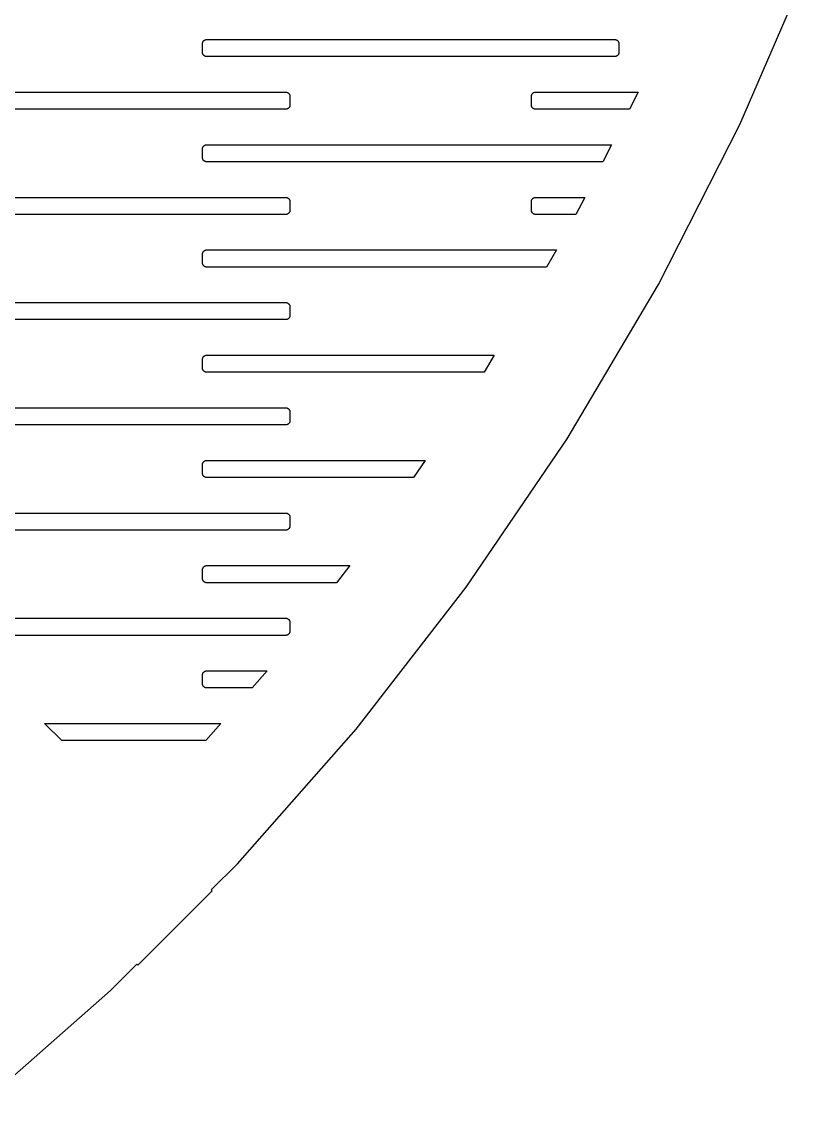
# Model space of a CAD drawing. Header units: metres. Extents: x -217 to 217, y -217 to 217.
# Drawn here: x 141.9 to 201.9, y -167.4 to -84.7 of the extents above; entities that cross this region are included whole.
import ezdxf

# ---------------------------------------------------------------- set-up
doc = ezdxf.new("R2010")
doc.units = ezdxf.units.M

msp = doc.modelspace()

# ---------------------------------------------------------------- linework, layer by layer
for p, q in [((196.526, -92.4781), (201.945, -79.9556)), ((155.678, -86.3268), (155.68, -86.3065)), ((155.678, -86.3472), (155.678, -86.3268)), ((155.678, -86.9972), (155.678, -86.3472)), ((155.68, -86.3065), (155.684, -86.2863)), ((155.684, -86.2863), (155.688, -86.2664)), ((155.688, -86.2664), (155.694, -86.2468)), ((155.694, -86.2468), (155.701, -86.2276)), ((155.701, -86.2276), (155.709, -86.2088)), ((155.709, -86.2088), (155.718, -86.1906)), ((155.718, -86.1906), (155.728, -86.173)), ((155.728, -86.173), (155.74, -86.1562)), ((155.74, -86.1562), (155.752, -86.14)), ((155.752, -86.14), (155.766, -86.1247)), ((155.766, -86.1247), (155.78, -86.1103)), ((155.78, -86.1103), (155.796, -86.0968)), ((155.796, -86.0968), (155.812, -86.0843)), ((155.812, -86.0843), (155.829, -86.0728)), ((155.829, -86.0728), (155.846, -86.0624)), ((155.846, -86.0624), (155.864, -86.0531)), ((155.864, -86.0531), (155.883, -86.045)), ((155.883, -86.045), (155.902, -86.0381)), ((155.902, -86.0381), (155.922, -86.0324)), ((155.922, -86.0324), (155.942, -86.028)), ((155.942, -86.028), (155.962, -86.0248)), ((155.962, -86.0248), (155.982, -86.0228)), ((155.982, -86.0228), (156.003, -86.0222)), ((156.003, -86.0222), (187.003, -86.0222)), ((187.003, -86.0222), (187.023, -86.0228)), ((187.023, -86.0228), (187.044, -86.0248)), ((187.044, -86.0248), (187.064, -86.028)), ((187.064, -86.028), (187.084, -86.0324)), ((187.084, -86.0324), (187.103, -86.0381)), ((187.103, -86.0381), (187.122, -86.045)), ((187.122, -86.045), (187.141, -86.0531)), ((187.141, -86.0531), (187.159, -86.0624)), ((187.159, -86.0624), (187.177, -86.0728)), ((187.177, -86.0728), (187.194, -86.0843)), ((187.194, -86.0843), (187.21, -86.0968)), ((187.21, -86.0968), (187.225, -86.1103)), ((187.225, -86.1103), (187.24, -86.1247)), ((187.24, -86.1247), (187.253, -86.14)), ((187.253, -86.14), (187.266, -86.1562)), ((187.266, -86.1562), (187.277, -86.173)), ((187.277, -86.173), (187.288, -86.1906)), ((187.288, -86.1906), (187.297, -86.2088)), ((187.297, -86.2088), (187.305, -86.2276)), ((187.305, -86.2276), (187.312, -86.2468)), ((187.312, -86.2468), (187.318, -86.2664)), ((187.318, -86.2664), (187.322, -86.2863)), ((187.322, -86.2863), (187.325, -86.3065)), ((187.325, -86.3065), (187.327, -86.3268)), ((187.327, -86.3268), (187.328, -86.3472)), ((187.328, -86.3472), (187.328, -86.9972)), ((155.678, -87.0176), (155.678, -86.9972)), ((155.68, -87.0379), (155.678, -87.0176)), ((155.684, -87.0581), (155.68, -87.0379)), ((155.688, -87.078), (155.684, -87.0581)), ((155.694, -87.0976), (155.688, -87.078)), ((155.701, -87.1168), (155.694, -87.0976)), ((155.709, -87.1356), (155.701, -87.1168)), ((155.718, -87.1538), (155.709, -87.1356)), ((155.728, -87.1713), (155.718, -87.1538)), ((155.74, -87.1882), (155.728, -87.1713)), ((155.752, -87.2044), (155.74, -87.1882)), ((155.766, -87.2197), (155.752, -87.2044)), ((155.78, -87.2341), (155.766, -87.2197)), ((155.796, -87.2476), (155.78, -87.2341)), ((155.812, -87.2601), (155.796, -87.2476)), ((155.829, -87.2716), (155.812, -87.2601)), ((155.846, -87.282), (155.829, -87.2716)), ((155.864, -87.2913), (155.846, -87.282)), ((155.883, -87.2994), (155.864, -87.2913)), ((155.902, -87.3063), (155.883, -87.2994)), ((155.922, -87.312), (155.902, -87.3063)), ((155.942, -87.3164), (155.922, -87.312)), ((155.962, -87.3196), (155.942, -87.3164)), ((155.982, -87.3215), (155.962, -87.3196)), ((156.003, -87.3222), (155.982, -87.3215)), ((187.003, -87.3222), (156.003, -87.3222)), ((187.023, -87.3215), (187.003, -87.3222)), ((187.044, -87.3196), (187.023, -87.3215)), ((187.064, -87.3164), (187.044, -87.3196)), ((187.084, -87.312), (187.064, -87.3164)), ((187.103, -87.3063), (187.084, -87.312)), ((187.122, -87.2994), (187.103, -87.3063)), ((187.141, -87.2913), (187.122, -87.2994)), ((187.159, -87.282), (187.141, -87.2913)), ((187.177, -87.2716), (187.159, -87.282)), ((187.194, -87.2601), (187.177, -87.2716)), ((187.21, -87.2476), (187.194, -87.2601)), ((187.225, -87.2341), (187.21, -87.2476)), ((187.24, -87.2197), (187.225, -87.2341)), ((187.253, -87.2044), (187.24, -87.2197)), ((187.266, -87.1882), (187.253, -87.2044)), ((187.277, -87.1713), (187.266, -87.1882)), ((187.288, -87.1538), (187.277, -87.1713)), ((187.297, -87.1356), (187.288, -87.1538)), ((187.305, -87.1168), (187.297, -87.1356)), ((187.312, -87.0976), (187.305, -87.1168)), ((187.318, -87.078), (187.312, -87.0976)), ((187.322, -87.0581), (187.318, -87.078)), ((187.325, -87.0379), (187.322, -87.0581)), ((187.327, -87.0176), (187.325, -87.0379)), ((187.328, -86.9972), (187.327, -87.0176)), ((137.311, -90.0222), (162.003, -90.0222)), ((162.003, -90.0222), (162.023, -90.0228)), ((162.023, -90.0228), (162.044, -90.0248)), ((162.044, -90.0248), (162.064, -90.028)), ((162.064, -90.028), (162.084, -90.0324)), ((162.084, -90.0324), (162.103, -90.0381)), ((162.103, -90.0381), (162.122, -90.045)), ((162.122, -90.045), (162.141, -90.0531)), ((162.141, -90.0531), (162.159, -90.0624)), ((162.159, -90.0624), (162.177, -90.0728)), ((162.177, -90.0728), (162.194, -90.0843)), ((162.194, -90.0843), (162.21, -90.0968)), ((162.21, -90.0968), (162.225, -90.1103)), ((162.225, -90.1103), (162.24, -90.1247)), ((180.766, -90.1247), (180.78, -90.1103)), ((180.78, -90.1103), (180.796, -90.0968)), ((180.796, -90.0968), (180.812, -90.0843)), ((180.812, -90.0843), (180.829, -90.0728)), ((180.829, -90.0728), (180.846, -90.0624)), ((180.846, -90.0624), (180.864, -90.0531)), ((180.864, -90.0531), (180.883, -90.045)), ((180.883, -90.045), (180.902, -90.0381)), ((180.902, -90.0381), (180.922, -90.0324)), ((180.922, -90.0324), (180.942, -90.028)), ((180.942, -90.028), (180.962, -90.0248)), ((180.962, -90.0248), (180.982, -90.0228)), ((180.982, -90.0228), (181.003, -90.0222)), ((181.003, -90.0222), (188.803, -90.0222)), ((188.803, -90.0222), (188.141, -91.3222)), ((162.24, -90.1247), (162.253, -90.14)), ((162.253, -90.14), (162.266, -90.1562)), ((162.266, -90.1562), (162.277, -90.173)), ((162.277, -90.173), (162.288, -90.1906)), ((162.288, -90.1906), (162.297, -90.2088)), ((162.297, -90.2088), (162.305, -90.2276)), ((162.305, -90.2276), (162.312, -90.2468)), ((162.312, -90.2468), (162.318, -90.2664)), ((162.318, -90.2664), (162.322, -90.2863)), ((162.322, -90.2863), (162.325, -90.3065)), ((162.325, -90.3065), (162.327, -90.3268)), ((162.327, -90.3268), (162.328, -90.3472)), ((162.328, -90.3472), (162.328, -90.9972)), ((180.678, -90.3268), (180.68, -90.3065)), ((180.678, -90.3472), (180.678, -90.3268)), ((180.678, -90.9972), (180.678, -90.3472)), ((180.68, -90.3065), (180.684, -90.2863)), ((180.684, -90.2863), (180.688, -90.2664)), ((180.688, -90.2664), (180.694, -90.2468)), ((180.694, -90.2468), (180.701, -90.2276)), ((180.701, -90.2276), (180.709, -90.2088)), ((180.709, -90.2088), (180.718, -90.1906)), ((180.718, -90.1906), (180.728, -90.173)), ((180.728, -90.173), (180.74, -90.1562)), ((180.74, -90.1562), (180.752, -90.14)), ((180.752, -90.14), (180.766, -90.1247)), ((162.003, -91.3222), (136.427, -91.3222)), ((162.023, -91.3215), (162.003, -91.3222)), ((162.044, -91.3196), (162.023, -91.3215)), ((162.064, -91.3164), (162.044, -91.3196)), ((162.084, -91.312), (162.064, -91.3164)), ((162.103, -91.3063), (162.084, -91.312)), ((162.122, -91.2994), (162.103, -91.3063)), ((162.141, -91.2913), (162.122, -91.2994)), ((162.159, -91.282), (162.141, -91.2913)), ((162.177, -91.2716), (162.159, -91.282)), ((162.194, -91.2601), (162.177, -91.2716)), ((162.21, -91.2476), (162.194, -91.2601)), ((162.225, -91.2341), (162.21, -91.2476)), ((162.24, -91.2197), (162.225, -91.2341)), ((162.253, -91.2044), (162.24, -91.2197)), ((162.266, -91.1882), (162.253, -91.2044)), ((162.277, -91.1713), (162.266, -91.1882)), ((162.288, -91.1538), (162.277, -91.1713)), ((162.297, -91.1356), (162.288, -91.1538)), ((162.305, -91.1168), (162.297, -91.1356)), ((162.312, -91.0976), (162.305, -91.1168)), ((162.318, -91.078), (162.312, -91.0976)), ((162.322, -91.0581), (162.318, -91.078)), ((162.325, -91.0379), (162.322, -91.0581)), ((162.327, -91.0176), (162.325, -91.0379)), ((162.328, -90.9972), (162.327, -91.0176)), ((180.678, -91.0176), (180.678, -90.9972)), ((180.68, -91.0379), (180.678, -91.0176)), ((180.684, -91.0581), (180.68, -91.0379)), ((180.688, -91.078), (180.684, -91.0581)), ((180.694, -91.0976), (180.688, -91.078)), ((180.701, -91.1168), (180.694, -91.0976)), ((180.709, -91.1356), (180.701, -91.1168)), ((180.718, -91.1538), (180.709, -91.1356)), ((180.728, -91.1713), (180.718, -91.1538)), ((180.74, -91.1882), (180.728, -91.1713)), ((180.752, -91.2044), (180.74, -91.1882)), ((180.766, -91.2197), (180.752, -91.2044)), ((180.78, -91.2341), (180.766, -91.2197)), ((180.796, -91.2476), (180.78, -91.2341)), ((180.812, -91.2601), (180.796, -91.2476)), ((180.829, -91.2716), (180.812, -91.2601)), ((180.846, -91.282), (180.829, -91.2716)), ((180.864, -91.2913), (180.846, -91.282)), ((180.883, -91.2994), (180.864, -91.2913)), ((180.902, -91.3063), (180.883, -91.2994)), ((180.922, -91.312), (180.902, -91.3063)), ((180.942, -91.3164), (180.922, -91.312)), ((180.962, -91.3196), (180.942, -91.3164)), ((180.982, -91.3215), (180.962, -91.3196)), ((181.003, -91.3222), (180.982, -91.3215)), ((188.141, -91.3222), (181.003, -91.3222)), ((190.331, -104.636), (196.526, -92.4781)), ((155.688, -94.2664), (155.694, -94.2468)), ((155.694, -94.2468), (155.701, -94.2276)), ((155.701, -94.2276), (155.709, -94.2088)), ((155.709, -94.2088), (155.718, -94.1906)), ((155.718, -94.1906), (155.728, -94.173)), ((155.728, -94.173), (155.74, -94.1562)), ((155.74, -94.1562), (155.752, -94.14)), ((155.752, -94.14), (155.766, -94.1247)), ((155.766, -94.1247), (155.78, -94.1103)), ((155.78, -94.1103), (155.796, -94.0968)), ((155.796, -94.0968), (155.812, -94.0843)), ((155.812, -94.0843), (155.829, -94.0728)), ((155.829, -94.0728), (155.846, -94.0624)), ((155.846, -94.0624), (155.864, -94.0531)), ((155.864, -94.0531), (155.883, -94.045)), ((155.883, -94.045), (155.902, -94.0381)), ((155.902, -94.0381), (155.922, -94.0324)), ((155.922, -94.0324), (155.942, -94.028)), ((155.942, -94.028), (155.962, -94.0248)), ((155.962, -94.0248), (155.982, -94.0228)), ((155.982, -94.0228), (156.003, -94.0222)), ((156.003, -94.0222), (186.765, -94.0222)), ((186.765, -94.0222), (186.103, -95.3222)), ((155.678, -94.3268), (155.68, -94.3065)), ((155.678, -94.3472), (155.678, -94.3268)), ((155.678, -94.9972), (155.678, -94.3472)), ((155.678, -95.0176), (155.678, -94.9972)), ((155.68, -95.0379), (155.678, -95.0176)), ((155.68, -94.3065), (155.684, -94.2863)), ((155.684, -95.0581), (155.68, -95.0379)), ((155.684, -94.2863), (155.688, -94.2664)), ((155.688, -95.078), (155.684, -95.0581)), ((155.694, -95.0976), (155.688, -95.078)), ((155.701, -95.1168), (155.694, -95.0976)), ((155.709, -95.1356), (155.701, -95.1168)), ((155.718, -95.1538), (155.709, -95.1356)), ((155.728, -95.1713), (155.718, -95.1538)), ((155.74, -95.1882), (155.728, -95.1713)), ((155.752, -95.2044), (155.74, -95.1882)), ((155.766, -95.2197), (155.752, -95.2044)), ((155.78, -95.2341), (155.766, -95.2197)), ((155.796, -95.2476), (155.78, -95.2341)), ((155.812, -95.2601), (155.796, -95.2476)), ((155.829, -95.2716), (155.812, -95.2601)), ((155.846, -95.282), (155.829, -95.2716)), ((155.864, -95.2913), (155.846, -95.282)), ((155.883, -95.2994), (155.864, -95.2913)), ((155.902, -95.3063), (155.883, -95.2994)), ((155.922, -95.312), (155.902, -95.3063)), ((155.942, -95.3164), (155.922, -95.312)), ((155.962, -95.3196), (155.942, -95.3164)), ((155.982, -95.3215), (155.962, -95.3196)), ((156.003, -95.3222), (155.982, -95.3215)), ((186.103, -95.3222), (156.003, -95.3222)), ((131.732, -98.0222), (162.003, -98.0222)), ((162.003, -98.0222), (162.023, -98.0228)), ((162.023, -98.0228), (162.044, -98.0248)), ((162.044, -98.0248), (162.064, -98.028)), ((162.064, -98.028), (162.084, -98.0324)), ((162.084, -98.0324), (162.103, -98.0381)), ((162.103, -98.0381), (162.122, -98.045)), ((162.122, -98.045), (162.141, -98.0531)), ((162.141, -98.0531), (162.159, -98.0624)), ((162.159, -98.0624), (162.177, -98.0728)), ((162.177, -98.0728), (162.194, -98.0843)), ((162.194, -98.0843), (162.21, -98.0968)), ((162.21, -98.0968), (162.225, -98.1103)), ((162.225, -98.1103), (162.24, -98.1247)), ((162.24, -98.1247), (162.253, -98.14)), ((162.253, -98.14), (162.266, -98.1562)), ((162.266, -98.1562), (162.277, -98.173)), ((162.277, -98.173), (162.288, -98.1906)), ((162.288, -98.1906), (162.297, -98.2088)), ((162.297, -98.2088), (162.305, -98.2276)), ((162.305, -98.2276), (162.312, -98.2468)), ((162.312, -98.2468), (162.318, -98.2664)), ((162.318, -98.2664), (162.322, -98.2863)), ((162.322, -98.2863), (162.325, -98.3065)), ((162.325, -98.3065), (162.327, -98.3268)), ((162.327, -98.3268), (162.328, -98.3472)), ((162.328, -98.3472), (162.328, -98.9972)), ((180.678, -98.3268), (180.68, -98.3065)), ((180.678, -98.3472), (180.678, -98.3268)), ((180.678, -98.9972), (180.678, -98.3472)), ((180.68, -98.3065), (180.684, -98.2863)), ((180.684, -98.2863), (180.688, -98.2664)), ((180.688, -98.2664), (180.694, -98.2468)), ((180.694, -98.2468), (180.701, -98.2276)), ((180.701, -98.2276), (180.709, -98.2088)), ((180.709, -98.2088), (180.718, -98.1906)), ((180.718, -98.1906), (180.728, -98.173)), ((180.728, -98.173), (180.74, -98.1562)), ((180.74, -98.1562), (180.752, -98.14)), ((180.752, -98.14), (180.766, -98.1247)), ((180.766, -98.1247), (180.78, -98.1103)), ((180.78, -98.1103), (180.796, -98.0968)), ((180.796, -98.0968), (180.812, -98.0843)), ((180.812, -98.0843), (180.829, -98.0728)), ((180.829, -98.0728), (180.846, -98.0624)), ((180.846, -98.0624), (180.864, -98.0531)), ((180.864, -98.0531), (180.883, -98.045)), ((180.883, -98.045), (180.902, -98.0381)), ((180.902, -98.0381), (180.922, -98.0324)), ((180.922, -98.0324), (180.942, -98.028)), ((180.942, -98.028), (180.962, -98.0248)), ((180.962, -98.0248), (180.982, -98.0228)), ((180.982, -98.0228), (181.003, -98.0222)), ((181.003, -98.0222), (184.727, -98.0222)), ((184.727, -98.0222), (184.064, -99.3222)), ((162.253, -99.2044), (162.24, -99.2197)), ((162.266, -99.1882), (162.253, -99.2044)), ((162.277, -99.1713), (162.266, -99.1882)), ((162.288, -99.1538), (162.277, -99.1713)), ((162.297, -99.1356), (162.288, -99.1538)), ((162.305, -99.1168), (162.297, -99.1356)), ((162.312, -99.0976), (162.305, -99.1168)), ((162.318, -99.078), (162.312, -99.0976)), ((162.322, -99.0581), (162.318, -99.078)), ((162.325, -99.0379), (162.322, -99.0581)), ((162.327, -99.0176), (162.325, -99.0379)), ((162.328, -98.9972), (162.327, -99.0176)), ((180.678, -99.0176), (180.678, -98.9972)), ((180.68, -99.0379), (180.678, -99.0176)), ((180.684, -99.0581), (180.68, -99.0379)), ((180.688, -99.078), (180.684, -99.0581)), ((180.694, -99.0976), (180.688, -99.078)), ((180.701, -99.1168), (180.694, -99.0976)), ((180.709, -99.1356), (180.701, -99.1168)), ((180.718, -99.1538), (180.709, -99.1356)), ((180.728, -99.1713), (180.718, -99.1538)), ((180.74, -99.1882), (180.728, -99.1713)), ((180.752, -99.2044), (180.74, -99.1882)), ((180.766, -99.2197), (180.752, -99.2044)), ((162.003, -99.3222), (131.003, -99.3222)), ((162.023, -99.3215), (162.003, -99.3222)), ((162.044, -99.3196), (162.023, -99.3215)), ((162.064, -99.3164), (162.044, -99.3196)), ((162.084, -99.312), (162.064, -99.3164)), ((162.103, -99.3063), (162.084, -99.312)), ((162.122, -99.2994), (162.103, -99.3063)), ((162.141, -99.2913), (162.122, -99.2994)), ((162.159, -99.282), (162.141, -99.2913)), ((162.177, -99.2716), (162.159, -99.282)), ((162.194, -99.2601), (162.177, -99.2716)), ((162.21, -99.2476), (162.194, -99.2601)), ((162.225, -99.2341), (162.21, -99.2476)), ((162.24, -99.2197), (162.225, -99.2341)), ((180.78, -99.2341), (180.766, -99.2197)), ((180.796, -99.2476), (180.78, -99.2341)), ((180.812, -99.2601), (180.796, -99.2476)), ((180.829, -99.2716), (180.812, -99.2601)), ((180.846, -99.282), (180.829, -99.2716)), ((180.864, -99.2913), (180.846, -99.282)), ((180.883, -99.2994), (180.864, -99.2913)), ((180.902, -99.3063), (180.883, -99.2994)), ((180.922, -99.312), (180.902, -99.3063)), ((180.942, -99.3164), (180.922, -99.312)), ((180.962, -99.3196), (180.942, -99.3164)), ((180.982, -99.3215), (180.962, -99.3196)), ((181.003, -99.3222), (180.982, -99.3215)), ((184.064, -99.3222), (181.003, -99.3222)), ((155.678, -102.327), (155.68, -102.306)), ((155.678, -102.347), (155.678, -102.327)), ((155.678, -102.997), (155.678, -102.347)), ((155.68, -102.306), (155.684, -102.286)), ((155.684, -102.286), (155.688, -102.266)), ((155.688, -102.266), (155.694, -102.247)), ((155.694, -102.247), (155.701, -102.228)), ((155.701, -102.228), (155.709, -102.209)), ((155.709, -102.209), (155.718, -102.191)), ((155.718, -102.191), (155.728, -102.173)), ((155.728, -102.173), (155.74, -102.156)), ((155.74, -102.156), (155.752, -102.14)), ((155.752, -102.14), (155.766, -102.125)), ((155.766, -102.125), (155.78, -102.11)), ((155.78, -102.11), (155.796, -102.097)), ((155.796, -102.097), (155.812, -102.084)), ((155.812, -102.084), (155.829, -102.073)), ((155.829, -102.073), (155.846, -102.062)), ((155.846, -102.062), (155.864, -102.053)), ((155.864, -102.053), (155.883, -102.045)), ((155.883, -102.045), (155.902, -102.038)), ((155.902, -102.038), (155.922, -102.032)), ((155.922, -102.032), (155.942, -102.028)), ((155.942, -102.028), (155.962, -102.025)), ((155.962, -102.025), (155.982, -102.023)), ((155.982, -102.023), (156.003, -102.022)), ((156.003, -102.022), (182.587, -102.022)), ((182.587, -102.022), (181.818, -103.322)), ((155.678, -103.018), (155.678, -102.997)), ((155.68, -103.038), (155.678, -103.018)), ((155.684, -103.058), (155.68, -103.038)), ((155.688, -103.078), (155.684, -103.058)), ((155.694, -103.098), (155.688, -103.078)), ((155.701, -103.117), (155.694, -103.098)), ((155.709, -103.136), (155.701, -103.117)), ((155.718, -103.154), (155.709, -103.136)), ((155.728, -103.171), (155.718, -103.154)), ((155.74, -103.188), (155.728, -103.171)), ((155.752, -103.204), (155.74, -103.188)), ((155.766, -103.22), (155.752, -103.204)), ((155.78, -103.234), (155.766, -103.22)), ((155.796, -103.248), (155.78, -103.234)), ((155.812, -103.26), (155.796, -103.248)), ((155.829, -103.272), (155.812, -103.26)), ((155.846, -103.282), (155.829, -103.272)), ((155.864, -103.291), (155.846, -103.282)), ((155.883, -103.299), (155.864, -103.291)), ((155.902, -103.306), (155.883, -103.299)), ((155.922, -103.312), (155.902, -103.306)), ((155.942, -103.316), (155.922, -103.312)), ((155.962, -103.32), (155.942, -103.316)), ((155.982, -103.322), (155.962, -103.32)), ((156.003, -103.322), (155.982, -103.322)), ((181.818, -103.322), (156.003, -103.322)), ((183.386, -116.38), (190.331, -104.636)), ((131.003, -106.022), (162.003, -106.022)), ((162.003, -106.022), (162.023, -106.023)), ((162.023, -106.023), (162.044, -106.025)), ((162.044, -106.025), (162.064, -106.028)), ((162.064, -106.028), (162.084, -106.032)), ((162.084, -106.032), (162.103, -106.038)), ((162.103, -106.038), (162.122, -106.045)), ((162.122, -106.045), (162.141, -106.053)), ((162.141, -106.053), (162.159, -106.062)), ((162.159, -106.062), (162.177, -106.073)), ((162.177, -106.073), (162.194, -106.084)), ((162.194, -106.084), (162.21, -106.097)), ((162.21, -106.097), (162.225, -106.11)), ((162.225, -106.11), (162.24, -106.125)), ((162.24, -106.125), (162.253, -106.14)), ((162.253, -106.14), (162.266, -106.156)), ((162.266, -106.156), (162.277, -106.173)), ((162.277, -106.173), (162.288, -106.191)), ((162.288, -106.191), (162.297, -106.209)), ((162.297, -106.209), (162.305, -106.228)), ((162.305, -106.228), (162.312, -106.247)), ((162.312, -106.247), (162.318, -106.266)), ((162.318, -106.266), (162.322, -106.286)), ((162.322, -106.286), (162.325, -106.306)), ((162.325, -106.306), (162.327, -106.327)), ((162.327, -106.327), (162.328, -106.347)), ((162.328, -106.347), (162.328, -106.997)), ((162.003, -107.322), (131.003, -107.322)), ((162.023, -107.322), (162.003, -107.322)), ((162.044, -107.32), (162.023, -107.322)), ((162.064, -107.316), (162.044, -107.32)), ((162.084, -107.312), (162.064, -107.316)), ((162.103, -107.306), (162.084, -107.312)), ((162.122, -107.299), (162.103, -107.306)), ((162.141, -107.291), (162.122, -107.299)), ((162.159, -107.282), (162.141, -107.291)), ((162.177, -107.272), (162.159, -107.282)), ((162.194, -107.26), (162.177, -107.272)), ((162.21, -107.248), (162.194, -107.26)), ((162.225, -107.234), (162.21, -107.248)), ((162.24, -107.22), (162.225, -107.234)), ((162.253, -107.204), (162.24, -107.22)), ((162.266, -107.188), (162.253, -107.204)), ((162.277, -107.171), (162.266, -107.188)), ((162.288, -107.154), (162.277, -107.171)), ((162.297, -107.136), (162.288, -107.154)), ((162.305, -107.117), (162.297, -107.136)), ((162.312, -107.098), (162.305, -107.117)), ((162.318, -107.078), (162.312, -107.098)), ((162.322, -107.058), (162.318, -107.078)), ((162.325, -107.038), (162.322, -107.058)), ((162.327, -107.018), (162.325, -107.038)), ((162.328, -106.997), (162.327, -107.018)), ((155.678, -110.327), (155.68, -110.306)), ((155.678, -110.347), (155.678, -110.327)), ((155.678, -110.997), (155.678, -110.347)), ((155.68, -110.306), (155.684, -110.286)), ((155.684, -110.286), (155.688, -110.266)), ((155.688, -110.266), (155.694, -110.247)), ((155.694, -110.247), (155.701, -110.228)), ((155.701, -110.228), (155.709, -110.209)), ((155.709, -110.209), (155.718, -110.191)), ((155.718, -110.191), (155.728, -110.173)), ((155.728, -110.173), (155.74, -110.156)), ((155.74, -110.156), (155.752, -110.14)), ((155.752, -110.14), (155.766, -110.125)), ((155.766, -110.125), (155.78, -110.11)), ((155.78, -110.11), (155.796, -110.097)), ((155.796, -110.097), (155.812, -110.084)), ((155.812, -110.084), (155.829, -110.073)), ((155.829, -110.073), (155.846, -110.062)), ((155.846, -110.062), (155.864, -110.053)), ((155.864, -110.053), (155.883, -110.045)), ((155.883, -110.045), (155.902, -110.038)), ((155.902, -110.038), (155.922, -110.032)), ((155.922, -110.032), (155.942, -110.028)), ((155.942, -110.028), (155.962, -110.025)), ((155.962, -110.025), (155.982, -110.023)), ((155.982, -110.023), (156.003, -110.022)), ((156.003, -110.022), (177.856, -110.022)), ((177.856, -110.022), (177.087, -111.322)), ((155.678, -111.018), (155.678, -110.997)), ((155.68, -111.038), (155.678, -111.018)), ((155.684, -111.058), (155.68, -111.038)), ((155.688, -111.078), (155.684, -111.058)), ((155.694, -111.098), (155.688, -111.078)), ((155.701, -111.117), (155.694, -111.098)), ((155.709, -111.136), (155.701, -111.117)), ((155.718, -111.154), (155.709, -111.136)), ((155.728, -111.171), (155.718, -111.154)), ((155.74, -111.188), (155.728, -111.171)), ((155.752, -111.204), (155.74, -111.188)), ((155.766, -111.22), (155.752, -111.204)), ((155.78, -111.234), (155.766, -111.22)), ((155.796, -111.248), (155.78, -111.234)), ((155.812, -111.26), (155.796, -111.248)), ((155.829, -111.272), (155.812, -111.26)), ((155.846, -111.282), (155.829, -111.272)), ((155.864, -111.291), (155.846, -111.282)), ((155.883, -111.299), (155.864, -111.291)), ((155.902, -111.306), (155.883, -111.299)), ((155.922, -111.312), (155.902, -111.306)), ((155.942, -111.316), (155.922, -111.312)), ((155.962, -111.32), (155.942, -111.316)), ((155.982, -111.322), (155.962, -111.32)), ((156.003, -111.322), (155.982, -111.322)), ((177.087, -111.322), (156.003, -111.322)), ((131.003, -114.022), (162.003, -114.022)), ((162.003, -114.022), (162.023, -114.023)), ((162.023, -114.023), (162.044, -114.025)), ((162.044, -114.025), (162.064, -114.028)), ((162.064, -114.028), (162.084, -114.032)), ((162.084, -114.032), (162.103, -114.038)), ((162.103, -114.038), (162.122, -114.045)), ((162.122, -114.045), (162.141, -114.053)), ((162.141, -114.053), (162.159, -114.062)), ((162.159, -114.062), (162.177, -114.073)), ((162.177, -114.073), (162.194, -114.084)), ((162.194, -114.084), (162.21, -114.097)), ((162.21, -114.097), (162.225, -114.11)), ((162.225, -114.11), (162.24, -114.125)), ((162.24, -114.125), (162.253, -114.14)), ((162.253, -114.14), (162.266, -114.156)), ((162.266, -114.156), (162.277, -114.173)), ((162.277, -114.173), (162.288, -114.191)), ((162.288, -114.191), (162.297, -114.209)), ((162.297, -114.209), (162.305, -114.228)), ((162.305, -114.228), (162.312, -114.247)), ((162.312, -114.247), (162.318, -114.266)), ((162.318, -114.266), (162.322, -114.286)), ((162.322, -114.286), (162.325, -114.306)), ((162.325, -114.306), (162.327, -114.327)), ((162.327, -114.327), (162.328, -114.347)), ((162.328, -114.347), (162.328, -114.997)), ((162.003, -115.322), (131.003, -115.322)), ((162.023, -115.322), (162.003, -115.322)), ((162.044, -115.32), (162.023, -115.322)), ((162.064, -115.316), (162.044, -115.32)), ((162.084, -115.312), (162.064, -115.316)), ((162.103, -115.306), (162.084, -115.312)), ((162.122, -115.299), (162.103, -115.306)), ((162.141, -115.291), (162.122, -115.299)), ((162.159, -115.282), (162.141, -115.291)), ((162.177, -115.272), (162.159, -115.282)), ((162.194, -115.26), (162.177, -115.272)), ((162.21, -115.248), (162.194, -115.26)), ((162.225, -115.234), (162.21, -115.248)), ((162.24, -115.22), (162.225, -115.234)), ((162.253, -115.204), (162.24, -115.22)), ((162.266, -115.188), (162.253, -115.204)), ((162.277, -115.171), (162.266, -115.188)), ((162.288, -115.154), (162.277, -115.171)), ((162.297, -115.136), (162.288, -115.154)), ((162.305, -115.117), (162.297, -115.136)), ((162.312, -115.098), (162.305, -115.117)), ((162.318, -115.078), (162.312, -115.098)), ((162.322, -115.058), (162.318, -115.078)), ((162.325, -115.038), (162.322, -115.058)), ((162.327, -115.018), (162.325, -115.038)), ((162.328, -114.997), (162.327, -115.018)), ((175.716, -127.665), (183.386, -116.38)), ((155.694, -118.247), (155.701, -118.228)), ((155.701, -118.228), (155.709, -118.209)), ((155.709, -118.209), (155.718, -118.191)), ((155.718, -118.191), (155.728, -118.173)), ((155.728, -118.173), (155.74, -118.156)), ((155.74, -118.156), (155.752, -118.14)), ((155.752, -118.14), (155.766, -118.125)), ((155.766, -118.125), (155.78, -118.11)), ((155.78, -118.11), (155.796, -118.097)), ((155.796, -118.097), (155.812, -118.084)), ((155.812, -118.084), (155.829, -118.073)), ((155.829, -118.073), (155.846, -118.062)), ((155.846, -118.062), (155.864, -118.053)), ((155.864, -118.053), (155.883, -118.045)), ((155.883, -118.045), (155.902, -118.038)), ((155.902, -118.038), (155.922, -118.032)), ((155.922, -118.032), (155.942, -118.028)), ((155.942, -118.028), (155.962, -118.025)), ((155.962, -118.025), (155.982, -118.023)), ((155.982, -118.023), (156.003, -118.022)), ((156.003, -118.022), (172.602, -118.022)), ((172.602, -118.022), (171.718, -119.322)), ((155.678, -118.327), (155.68, -118.306)), ((155.678, -118.347), (155.678, -118.327)), ((155.678, -118.997), (155.678, -118.347)), ((155.678, -119.018), (155.678, -118.997)), ((155.68, -119.038), (155.678, -119.018)), ((155.68, -118.306), (155.684, -118.286)), ((155.684, -119.058), (155.68, -119.038)), ((155.684, -118.286), (155.688, -118.266)), ((155.688, -119.078), (155.684, -119.058)), ((155.688, -118.266), (155.694, -118.247)), ((155.694, -119.098), (155.688, -119.078)), ((155.701, -119.117), (155.694, -119.098)), ((155.709, -119.136), (155.701, -119.117)), ((155.718, -119.154), (155.709, -119.136)), ((155.728, -119.171), (155.718, -119.154)), ((155.74, -119.188), (155.728, -119.171)), ((155.752, -119.204), (155.74, -119.188)), ((155.766, -119.22), (155.752, -119.204)), ((155.78, -119.234), (155.766, -119.22)), ((155.796, -119.248), (155.78, -119.234)), ((155.812, -119.26), (155.796, -119.248)), ((155.829, -119.272), (155.812, -119.26)), ((155.846, -119.282), (155.829, -119.272)), ((155.864, -119.291), (155.846, -119.282)), ((155.883, -119.299), (155.864, -119.291)), ((155.902, -119.306), (155.883, -119.299)), ((155.922, -119.312), (155.902, -119.306)), ((155.942, -119.316), (155.922, -119.312)), ((155.962, -119.32), (155.942, -119.316)), ((155.982, -119.322), (155.962, -119.32)), ((156.003, -119.322), (155.982, -119.322)), ((171.718, -119.322), (156.003, -119.322)), ((131.003, -122.022), (162.003, -122.022)), ((162.003, -122.022), (162.023, -122.023)), ((162.023, -122.023), (162.044, -122.025)), ((162.044, -122.025), (162.064, -122.028)), ((162.064, -122.028), (162.084, -122.032)), ((162.084, -122.032), (162.103, -122.038)), ((162.103, -122.038), (162.122, -122.045)), ((162.122, -122.045), (162.141, -122.053)), ((162.141, -122.053), (162.159, -122.062)), ((162.159, -122.062), (162.177, -122.073)), ((162.177, -122.073), (162.194, -122.084)), ((162.194, -122.084), (162.21, -122.097)), ((162.21, -122.097), (162.225, -122.11)), ((162.225, -122.11), (162.24, -122.125)), ((162.24, -122.125), (162.253, -122.14)), ((162.253, -122.14), (162.266, -122.156)), ((162.266, -122.156), (162.277, -122.173)), ((162.277, -122.173), (162.288, -122.191)), ((162.288, -122.191), (162.297, -122.209)), ((162.297, -122.209), (162.305, -122.228)), ((162.305, -122.228), (162.312, -122.247)), ((162.312, -122.247), (162.318, -122.266)), ((162.318, -122.266), (162.322, -122.286)), ((162.322, -122.286), (162.325, -122.306)), ((162.325, -122.306), (162.327, -122.327)), ((162.327, -122.327), (162.328, -122.347)), ((162.328, -122.347), (162.328, -122.997)), ((162.266, -123.188), (162.253, -123.204)), ((162.277, -123.171), (162.266, -123.188)), ((162.288, -123.154), (162.277, -123.171)), ((162.297, -123.136), (162.288, -123.154)), ((162.305, -123.117), (162.297, -123.136)), ((162.312, -123.098), (162.305, -123.117)), ((162.318, -123.078), (162.312, -123.098)), ((162.322, -123.058), (162.318, -123.078)), ((162.325, -123.038), (162.322, -123.058)), ((162.327, -123.018), (162.325, -123.038)), ((162.328, -122.997), (162.327, -123.018)), ((162.003, -123.322), (131.003, -123.322)), ((162.023, -123.322), (162.003, -123.322)), ((162.044, -123.32), (162.023, -123.322)), ((162.064, -123.316), (162.044, -123.32)), ((162.084, -123.312), (162.064, -123.316)), ((162.103, -123.306), (162.084, -123.312)), ((162.122, -123.299), (162.103, -123.306)), ((162.141, -123.291), (162.122, -123.299)), ((162.159, -123.282), (162.141, -123.291)), ((162.177, -123.272), (162.159, -123.282)), ((162.194, -123.26), (162.177, -123.272)), ((162.21, -123.248), (162.194, -123.26)), ((162.225, -123.234), (162.21, -123.248)), ((162.24, -123.22), (162.225, -123.234)), ((162.253, -123.204), (162.24, -123.22)), ((155.678, -126.327), (155.68, -126.306)), ((155.678, -126.347), (155.678, -126.327)), ((155.678, -126.997), (155.678, -126.347)), ((155.68, -126.306), (155.684, -126.286)), ((155.684, -126.286), (155.688, -126.266)), ((155.688, -126.266), (155.694, -126.247)), ((155.694, -126.247), (155.701, -126.228)), ((155.701, -126.228), (155.709, -126.209)), ((155.709, -126.209), (155.718, -126.191)), ((155.718, -126.191), (155.728, -126.173)), ((155.728, -126.173), (155.74, -126.156)), ((155.74, -126.156), (155.752, -126.14)), ((155.752, -126.14), (155.766, -126.125)), ((155.766, -126.125), (155.78, -126.11)), ((155.78, -126.11), (155.796, -126.097)), ((155.796, -126.097), (155.812, -126.084)), ((155.812, -126.084), (155.829, -126.073)), ((155.829, -126.073), (155.846, -126.062)), ((155.846, -126.062), (155.864, -126.053)), ((155.864, -126.053), (155.883, -126.045)), ((155.883, -126.045), (155.902, -126.038)), ((155.902, -126.038), (155.922, -126.032)), ((155.922, -126.032), (155.942, -126.028)), ((155.942, -126.028), (155.962, -126.025)), ((155.962, -126.025), (155.982, -126.023)), ((155.982, -126.023), (156.003, -126.022)), ((156.003, -126.022), (166.871, -126.022)), ((166.871, -126.022), (165.863, -127.322)), ((155.678, -127.018), (155.678, -126.997)), ((155.68, -127.038), (155.678, -127.018)), ((155.684, -127.058), (155.68, -127.038)), ((155.688, -127.078), (155.684, -127.058)), ((155.694, -127.098), (155.688, -127.078)), ((155.701, -127.117), (155.694, -127.098)), ((155.709, -127.136), (155.701, -127.117)), ((155.718, -127.154), (155.709, -127.136)), ((155.728, -127.171), (155.718, -127.154)), ((155.74, -127.188), (155.728, -127.171)), ((155.752, -127.204), (155.74, -127.188)), ((155.766, -127.22), (155.752, -127.204)), ((155.78, -127.234), (155.766, -127.22)), ((155.796, -127.248), (155.78, -127.234)), ((155.812, -127.26), (155.796, -127.248)), ((155.829, -127.272), (155.812, -127.26)), ((155.846, -127.282), (155.829, -127.272)), ((155.864, -127.291), (155.846, -127.282)), ((155.883, -127.299), (155.864, -127.291)), ((155.902, -127.306), (155.883, -127.299)), ((155.922, -127.312), (155.902, -127.306)), ((155.942, -127.316), (155.922, -127.312)), ((155.962, -127.32), (155.942, -127.316)), ((155.982, -127.322), (155.962, -127.32)), ((156.003, -127.322), (155.982, -127.322)), ((165.863, -127.322), (156.003, -127.322)), ((167.353, -138.447), (175.716, -127.665)), ((135.679, -130.022), (162.003, -130.022)), ((162.003, -130.022), (162.023, -130.023)), ((162.023, -130.023), (162.044, -130.025)), ((162.044, -130.025), (162.064, -130.028)), ((162.064, -130.028), (162.084, -130.032)), ((162.084, -130.032), (162.103, -130.038)), ((162.103, -130.038), (162.122, -130.045)), ((162.122, -130.045), (162.141, -130.053)), ((162.141, -130.053), (162.159, -130.062)), ((162.159, -130.062), (162.177, -130.073)), ((162.177, -130.073), (162.194, -130.084)), ((162.194, -130.084), (162.21, -130.097)), ((162.21, -130.097), (162.225, -130.11)), ((162.225, -130.11), (162.24, -130.125)), ((162.24, -130.125), (162.253, -130.14)), ((162.253, -130.14), (162.266, -130.156)), ((162.266, -130.156), (162.277, -130.173)), ((162.277, -130.173), (162.288, -130.191)), ((162.288, -130.191), (162.297, -130.209)), ((162.297, -130.209), (162.305, -130.228)), ((162.305, -130.228), (162.312, -130.247)), ((162.312, -130.247), (162.318, -130.266)), ((162.318, -130.266), (162.322, -130.286)), ((162.322, -130.286), (162.325, -130.306)), ((162.325, -130.306), (162.327, -130.327)), ((162.327, -130.327), (162.328, -130.347)), ((162.328, -130.347), (162.328, -130.997)), ((162.003, -131.322), (136.979, -131.322)), ((162.023, -131.322), (162.003, -131.322)), ((162.044, -131.32), (162.023, -131.322)), ((162.064, -131.316), (162.044, -131.32)), ((162.084, -131.312), (162.064, -131.316)), ((162.103, -131.306), (162.084, -131.312)), ((162.122, -131.299), (162.103, -131.306)), ((162.141, -131.291), (162.122, -131.299)), ((162.159, -131.282), (162.141, -131.291)), ((162.177, -131.272), (162.159, -131.282)), ((162.194, -131.26), (162.177, -131.272)), ((162.21, -131.248), (162.194, -131.26)), ((162.225, -131.234), (162.21, -131.248)), ((162.24, -131.22), (162.225, -131.234)), ((162.253, -131.204), (162.24, -131.22)), ((162.266, -131.188), (162.253, -131.204)), ((162.277, -131.171), (162.266, -131.188)), ((162.288, -131.154), (162.277, -131.171)), ((162.297, -131.136), (162.288, -131.154)), ((162.305, -131.117), (162.297, -131.136)), ((162.312, -131.098), (162.305, -131.117)), ((162.318, -131.078), (162.312, -131.098)), ((162.322, -131.058), (162.318, -131.078)), ((162.325, -131.038), (162.322, -131.058)), ((162.327, -131.018), (162.325, -131.038)), ((162.328, -130.997), (162.327, -131.018)), ((155.678, -134.327), (155.68, -134.306)), ((155.678, -134.347), (155.678, -134.327)), ((155.678, -134.997), (155.678, -134.347)), ((155.68, -134.306), (155.684, -134.286)), ((155.684, -134.286), (155.688, -134.266)), ((155.688, -134.266), (155.694, -134.247)), ((155.694, -134.247), (155.701, -134.228)), ((155.701, -134.228), (155.709, -134.209)), ((155.709, -134.209), (155.718, -134.191)), ((155.718, -134.191), (155.728, -134.173)), ((155.728, -134.173), (155.74, -134.156)), ((155.74, -134.156), (155.752, -134.14)), ((155.752, -134.14), (155.766, -134.125)), ((155.766, -134.125), (155.78, -134.11)), ((155.78, -134.11), (155.796, -134.097)), ((155.796, -134.097), (155.812, -134.084)), ((155.812, -134.084), (155.829, -134.073)), ((155.829, -134.073), (155.846, -134.062)), ((155.846, -134.062), (155.864, -134.053)), ((155.864, -134.053), (155.883, -134.045)), ((155.883, -134.045), (155.902, -134.038)), ((155.902, -134.038), (155.922, -134.032)), ((155.922, -134.032), (155.942, -134.028)), ((155.942, -134.028), (155.962, -134.025)), ((155.962, -134.025), (155.982, -134.023)), ((155.982, -134.023), (156.003, -134.022)), ((156.003, -134.022), (160.594, -134.022)), ((160.594, -134.022), (159.448, -135.322)), ((155.678, -135.018), (155.678, -134.997)), ((155.68, -135.038), (155.678, -135.018)), ((155.684, -135.058), (155.68, -135.038)), ((155.688, -135.078), (155.684, -135.058)), ((155.694, -135.098), (155.688, -135.078)), ((155.701, -135.117), (155.694, -135.098)), ((155.709, -135.136), (155.701, -135.117)), ((155.718, -135.154), (155.709, -135.136)), ((155.728, -135.171), (155.718, -135.154)), ((155.74, -135.188), (155.728, -135.171)), ((155.752, -135.204), (155.74, -135.188)), ((155.766, -135.22), (155.752, -135.204)), ((155.78, -135.234), (155.766, -135.22)), ((155.796, -135.248), (155.78, -135.234)), ((155.812, -135.26), (155.796, -135.248)), ((155.829, -135.272), (155.812, -135.26)), ((155.846, -135.282), (155.829, -135.272)), ((155.864, -135.291), (155.846, -135.282)), ((155.883, -135.299), (155.864, -135.291)), ((155.902, -135.306), (155.883, -135.299)), ((155.922, -135.312), (155.902, -135.306)), ((155.942, -135.316), (155.922, -135.312)), ((155.962, -135.32), (155.942, -135.316)), ((155.982, -135.322), (155.962, -135.32)), ((156.003, -135.322), (155.982, -135.322)), ((159.448, -135.322), (156.003, -135.322)), ((144.979, -139.322), (143.679, -138.022)), ((143.679, -138.022), (157.068, -138.022)), ((157.068, -138.022), (155.922, -139.322)), ((158.33, -148.682), (167.353, -138.447)), ((155.922, -139.322), (144.979, -139.322)), ((156.334, -150.677), (158.33, -148.682)), ((150.753, -156.41), (156.41, -150.753)), ((156.41, -150.753), (156.334, -150.677)), ((148.682, -158.33), (150.677, -156.334)), ((150.677, -156.334), (150.753, -156.41)), ((138.447, -167.353), (148.682, -158.33))]:
    msp.add_line(p, q)

doc.saveas('drawing.dxf')
